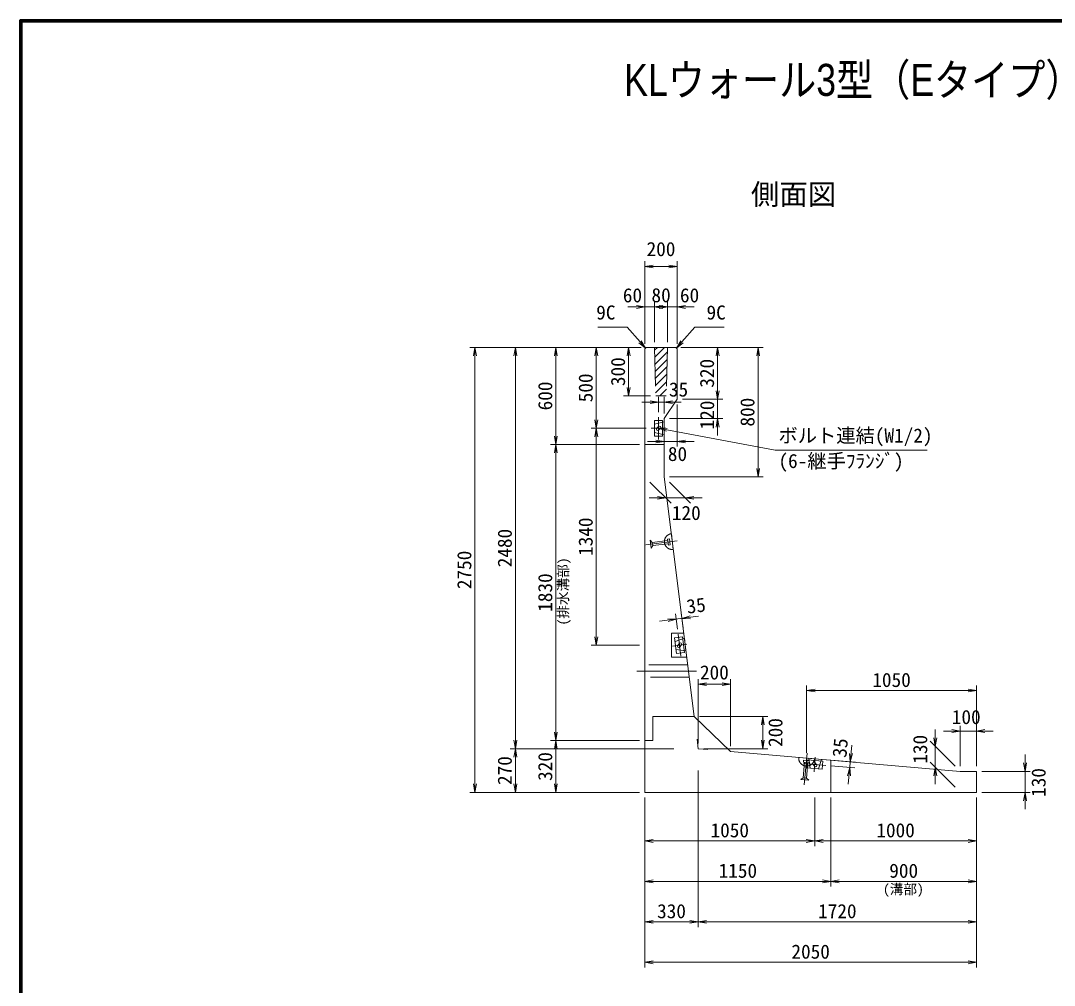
# Model space of a CAD drawing. Units: millimetres at full size, sheet at 1:40. Extents: x 141688 to 157488, y 10657 to 21690.
# Drawn here: x 141688 to 148076, y 15728 to 21690 of the extents above; entities that cross this region are included whole.
import ezdxf
from ezdxf.enums import TextEntityAlignment as Align

# ---------------------------------------------------------------- set-up
doc = ezdxf.new("R2010")
doc.units = ezdxf.units.MM
doc.header["$LTSCALE"] = 40
doc.linetypes.add('CHAIN', pattern=[18.5, 12, -1.5, 3.5, -1.5])
doc.linetypes.add('DASHED', pattern=[7.5, 6, -1.5])
for name, color, linetype, lineweight in [('01図枠', 1, 'Continuous', 70), ('中心', 6, 'CHAIN', 9), ('外形線', 7, 'Continuous', 13), ('寸法', 2, 'Continuous', 9), ('細線', 4, 'Continuous', 9)]:
    doc.layers.add(name, color=color, linetype=linetype, lineweight=lineweight)
doc.layers.add('文字', color=7, linetype='Continuous')
doc.styles.add('ＭＳ ゴシック', font='')
doc.styles.add('ＭＳ Ｐゴシック', font='')
doc.styles.get('ＭＳ ゴシック').set_extended_font_data('MS Gothic')
doc.styles.get('ＭＳ Ｐゴシック').set_extended_font_data('MS PGothic')

# ---------------------------------------------------------------- blocks, each defined once
blk = doc.blocks.new('open_arrow')
at = {"color": 0, "linetype": 'Continuous', "lineweight": -2}
blk.add_lwpolyline([(7.5, 1.25), (0, 0), (7.5, -1.25)], dxfattribs=at)

msp = doc.modelspace()

# ---------------------------------------------------------------- hatches: boundary and pattern name
at = {"layer": '細線'}
h = msp.add_hatch(dxfattribs=at)
h.set_pattern_fill('USER', color=256, style=0, pattern_type=2)
h.set_pattern_definition([(45, (19923.57, 14486.48), (-22.45064, 22.45064), [])])
h.paths.add_polyline_path([(145685.17, 19670.72), (145605.17, 19670.72), (145612.67, 19370.72), (145677.67, 19370.72)])

# ---------------------------------------------------------------- linework, layer by layer
at = {"layer": '01図枠'}
msp.add_lwpolyline([(141687.54, 10809.99), (157487.54, 10809.99), (157487.54, 21689.99), (141687.54, 21689.99)], close=True, dxfattribs=at)
at = {"layer": '中心'}
for p, q in [((145630.17, 19102.22), (145630.17, 19239.22)), ((145585.17, 19170.72), (145675.17, 19170.72)), ((145744.94, 18474.44), (145551.45, 18450.25)), ((145768.39, 17762.74), (145751.4, 17898.69)), ((145715.25, 17825.13), (145804.55, 17836.3)), ((145865.56, 17670.72), (145495.17, 17670.72)), ((146547.75, 17162.7), (146530.96, 16968.43)), ((146591.3, 17048.53), (146599.05, 17138.2)), ((146663.42, 17087.47), (146526.93, 17099.26))]:
    msp.add_line(p, q, dxfattribs=at)
at = {"layer": '外形線'}
for p, q in [((145554.17, 19670.72), (145545.17, 19661.72)), ((145545.17, 19661.72), (145545.17, 16920.72)), ((145554.17, 19670.72), (145736.17, 19670.72)), ((145736.17, 19670.72), (145745.17, 19661.72)), ((145745.17, 19661.72), (145745.17, 19350.72)), ((145665.17, 19230.72), (145745.17, 19350.72)), ((145665.17, 19230.72), (145665.17, 18870.72)), ((145665.17, 18870.72), (145850.17, 17390.72)), ((145850.17, 17390.72), (146075.17, 17173.43)), ((145867.73, 17250.27), (145875.17, 17190.72)), ((145875.17, 17190.72), (145934.96, 17185.55)), ((146075.17, 17173.43), (147495.17, 17050.72)), ((147595.17, 17050.72), (147495.17, 17050.72)), ((147595.17, 16920.72), (147595.17, 17050.72)), ((145545.17, 16920.72), (147595.17, 16920.72))]:
    msp.add_line(p, q, dxfattribs=at)
at = {"layer": '外形線', "linetype": 'DASHED'}
for p, q in [((145605.17, 19670.72), (145612.67, 19370.72)), ((145685.17, 19670.72), (145677.67, 19370.72)), ((145612.67, 19370.72), (145677.67, 19370.72))]:
    msp.add_line(p, q, dxfattribs=at)
at = {"layer": '寸法'}
for p, q in [((145545.17, 19693.72), (145545.17, 20202.72)), ((145745.17, 19693.72), (145745.17, 20202.72)), ((145545.17, 20170.72), (145745.17, 20170.72)), ((145545.17, 19693.72), (145545.17, 19952.72)), ((145605.17, 19702.72), (145605.17, 19952.72)), ((145605.17, 19702.72), (145605.17, 19952.72)), ((145685.17, 19702.72), (145685.17, 19952.72)), ((145685.17, 19702.72), (145685.17, 19952.72)), ((145745.17, 19693.72), (145745.17, 19952.72)), ((145709.17, 19920.72), (145441.17, 19920.72)), ((145849.17, 19920.72), (145581.17, 19920.72)), ((145709.17, 19920.72), (145581.17, 19920.72)), ((145522.17, 19670.72), (144463.17, 19670.72)), ((144495.17, 16920.72), (144495.17, 19670.72)), ((145522.17, 19670.72), (144713.17, 19670.72)), ((144745.17, 17190.72), (144745.17, 19670.72)), ((145522.17, 19670.72), (144963.17, 19670.72)), ((144995.17, 19670.72), (144995.17, 19070.72)), ((145522.17, 19670.72), (145213.17, 19670.72)), ((145245.17, 19670.72), (145245.17, 19170.72)), ((145522.17, 19670.72), (145413.17, 19670.72)), ((145445.17, 19670.72), (145445.17, 19370.72)), ((145768.17, 19670.72), (146277.17, 19670.72)), ((145768.17, 19670.72), (146027.17, 19670.72)), ((145995.17, 19670.72), (145995.17, 19350.72)), ((146245.17, 18870.72), (146245.17, 19670.72)), ((145995.17, 19454.72), (145995.17, 19126.72)), ((145580.67, 19370.72), (145413.17, 19370.72)), ((145630.17, 19271.22), (145630.17, 19364.91)), ((145665.17, 19262.72), (145665.17, 19364.91)), ((145769.17, 19332.91), (145526.17, 19332.91)), ((145745.17, 19318.72), (145745.17, 19057.64)), ((145777.17, 19350.72), (146027.17, 19350.72)), ((145777.17, 19350.72), (146027.17, 19350.72)), ((145697.17, 19230.72), (146027.17, 19230.72)), ((145553.17, 19170.72), (145213.17, 19170.72)), ((145553.17, 19170.72), (145213.17, 19170.72)), ((145245.17, 19170.72), (145245.17, 17830.72)), ((145665.17, 19198.72), (145665.17, 19057.64)), ((145513.17, 19070.72), (144963.17, 19070.72)), ((145513.17, 19070.72), (144963.17, 19070.72)), ((144995.17, 19070.72), (144995.17, 17240.72)), ((145561.17, 19089.64), (145849.17, 19089.64)), ((145697.17, 18870.72), (146277.17, 18870.72)), ((145577.17, 18838.72), (145707.29, 18708.6)), ((145697.17, 18838.72), (145827.29, 18708.6)), ((145899.29, 18740.6), (145571.29, 18740.6)), ((145747.43, 17930.44), (145735.81, 18023.42)), ((145781.83, 17937.47), (145770.54, 18027.76)), ((145636.58, 17978.77), (145877.71, 18008.91)), ((145513.17, 17830.72), (145213.17, 17830.72)), ((145875.17, 17222.72), (145875.17, 17621.17)), ((146075.17, 17589.17), (145875.17, 17589.17)), ((146075.17, 17205.43), (146075.17, 17621.17)), ((146545.17, 17164.81), (146545.17, 17581.84)), ((147595.17, 17082.72), (147595.17, 17581.84)), ((147595.17, 17549.84), (146545.17, 17549.84)), ((145882.17, 17390.72), (146306.24, 17390.72)), ((146274.24, 17390.72), (146274.24, 17190.72)), ((147495.17, 17082.72), (147495.17, 17331.84)), ((147595.17, 17082.72), (147595.17, 17331.84)), ((147340.71, 16971.17), (147340.71, 17309.17)), ((147699.17, 17299.84), (147391.17, 17299.84)), ((145724.98, 17190.72), (144713.17, 17190.72)), ((145724.98, 17190.72), (144713.17, 17190.72)), ((144745.17, 16920.72), (144745.17, 17190.72)), ((145513.17, 17240.72), (144963.17, 17240.72)), ((145513.17, 17240.72), (144963.17, 17240.72)), ((144995.17, 16920.72), (144995.17, 17240.72)), ((145907.17, 17190.72), (146306.24, 17190.72)), ((146823.91, 17213.11), (146802.98, 16971.02)), ((147463.17, 17082.72), (147308.71, 17237.17)), ((146669.92, 17122.03), (146846.83, 17106.75)), ((147895.17, 16816.72), (147895.17, 17154.72)), ((146695.3, 17084.71), (146843.82, 17071.88)), ((147463.17, 16952.72), (147308.71, 17107.17)), ((145875.17, 17056.17), (145875.17, 16088.72)), ((145875.17, 17056.17), (145875.17, 16088.72)), ((147627.17, 17050.72), (147927.17, 17050.72)), ((145513.17, 16920.72), (144463.17, 16920.72)), ((145513.17, 16920.72), (144713.17, 16920.72)), ((145513.17, 16920.72), (144963.17, 16920.72)), ((145545.17, 16888.72), (145545.17, 15838.72)), ((145545.17, 16888.72), (145545.17, 16088.72)), ((145545.17, 16888.72), (145545.17, 16338.72)), ((145545.17, 16888.72), (145545.17, 16588.72)), ((146595.17, 16888.72), (146595.17, 16588.72)), ((146595.17, 16888.72), (146595.17, 16588.72)), ((146695.17, 16888.72), (146695.17, 16338.72)), ((146695.17, 16888.72), (146695.17, 16338.72)), ((147595.17, 16888.72), (147595.17, 15838.72)), ((147595.17, 16888.72), (147595.17, 16088.72)), ((147595.17, 16888.72), (147595.17, 16588.72)), ((147595.17, 16888.72), (147595.17, 16338.72)), ((147627.17, 16920.72), (147927.17, 16920.72)), ((145545.17, 16620.72), (146595.17, 16620.72)), ((147595.17, 16620.72), (146595.17, 16620.72)), ((146695.17, 16370.72), (145545.17, 16370.72)), ((147595.17, 16370.72), (146695.17, 16370.72)), ((145545.17, 16120.72), (145875.17, 16120.72)), ((145875.17, 16120.72), (147595.17, 16120.72)), ((145545.17, 15870.72), (147595.17, 15870.72))]:
    msp.add_line(p, q, dxfattribs=at)
at = {"layer": '寸法', "color": 3, "linetype": 'DASHED'}
for p, q in [((145584.31, 18429.19), (145578.11, 18478.83)), ((145578.11, 18478.83), (145591.54, 18465.39)), ((145687.13, 18477.34), (145591.54, 18465.39)), ((145591.54, 18465.39), (145594.03, 18445.52)), ((145686.15, 18485.23), (145698.05, 18486.72)), ((145690.61, 18449.51), (145686.15, 18485.23)), ((145698.05, 18486.72), (145702.52, 18450.99)), ((145709.09, 18519.39), (145721.25, 18422.04)), ((145594.03, 18445.52), (145584.31, 18429.19)), ((145689.62, 18457.47), (145594.03, 18445.52)), ((145702.52, 18450.99), (145690.61, 18449.51)), ((146496.3, 17137.04), (146594.04, 17128.59)), ((146532.83, 17106.78), (146524.54, 17010.8)), ((146524.91, 17107.46), (146525.95, 17119.42)), ((146560.78, 17104.37), (146524.91, 17107.46)), ((146525.95, 17119.42), (146561.81, 17116.32)), ((146552.78, 17105.06), (146544.49, 17009.08)), ((146561.81, 17116.32), (146560.78, 17104.37)), ((146508.59, 17000.47), (146524.54, 17010.8)), ((146558.43, 16996.17), (146508.59, 17000.47)), ((146524.54, 17010.8), (146544.49, 17009.08)), ((146544.49, 17009.08), (146558.43, 16996.17))]:
    msp.add_line(p, q, dxfattribs=at)
at = {"layer": '寸法'}
for points in [[(145549.65, 19666.19), (145515.47, 19705.38), (145435.69, 19796.86), (145253.95, 19796.86)], [(145740.69, 19666.19), (145774.87, 19705.38), (145854.65, 19796.86), (146036.39, 19796.86)], [(145630.17, 19170.72), (145681.29, 19161.18), (146351.08, 19036.25), (147289.67, 19036.25)]]:
    msp.add_lwpolyline(points, dxfattribs=at)
at = {"layer": '寸法', "color": 3, "linetype": 'DASHED'}
for centre, start, end in [((145715.17, 18470.72), 97.12502, 277.12502), ((146545.17, 17132.81), 175.06078, 355.06078)]:
    msp.add_arc(centre, 49.05, start, end, dxfattribs=at)
at = {"layer": '細線'}
for p, q in [((145605.17, 19122.22), (145605.17, 19219.22)), ((145605.17, 19219.22), (145655.17, 19219.22)), ((145630.17, 19182.03), (145618.86, 19170.72)), ((145641.48, 19170.72), (145630.17, 19159.4)), ((145655.17, 19122.22), (145655.17, 19219.22)), ((145605.17, 19122.22), (145655.17, 19122.22)), ((145545.17, 19070.72), (145665.17, 19070.72)), ((145710.8, 17905.72), (145785.8, 17905.72)), ((145710.8, 17755.72), (145710.8, 17905.72)), ((145729.08, 17875.74), (145778.69, 17881.94)), ((145741.11, 17779.49), (145729.08, 17875.74)), ((145758.5, 17841.94), (145748.67, 17829.31)), ((145771.12, 17832.12), (145761.3, 17819.49)), ((145790.72, 17785.69), (145778.69, 17881.94)), ((145741.11, 17779.49), (145790.72, 17785.69)), ((145710.8, 17755.72), (145804.55, 17755.72)), ((145595.17, 17390.72), (145595.17, 17240.72)), ((145850.17, 17390.72), (145595.17, 17390.72)), ((145545.17, 17240.72), (145595.17, 17240.72)), ((146544.7, 17072.63), (146549, 17122.45)), ((146645.64, 17114.09), (146549, 17122.45)), ((146641.34, 17064.28), (146544.7, 17072.63)), ((146583.9, 17094.34), (146594.2, 17082.09)), ((146596.15, 17104.63), (146606.44, 17092.39)), ((146641.34, 17064.28), (146645.64, 17114.09)), ((146695.17, 16920.72), (146695.17, 17119.85))]:
    msp.add_line(p, q, dxfattribs=at)
at = {"layer": '細線', "linetype": 'DASHED'}
for p, q in [((145665.17, 19210.72), (145605.17, 19195.72)), ((145665.17, 19130.72), (145665.17, 19210.72)), ((145605.17, 19145.72), (145665.17, 19130.72)), ((145789.67, 17874.75), (145731.99, 17852.42)), ((145799.59, 17795.37), (145789.67, 17874.75)), ((145738.19, 17802.81), (145799.59, 17795.37)), ((145810.48, 17708.22), (145545.17, 17708.22)), ((145819.86, 17633.22), (145545.17, 17633.22)), ((146558.33, 17131.68), (146568.11, 17070.61)), ((146638.04, 17124.79), (146558.33, 17131.68)), ((146617.93, 17066.3), (146638.04, 17124.79))]:
    msp.add_line(p, q, dxfattribs=at)
at = {"layer": '細線'}
for centre, start, end in [((145624.51, 19165.06), 135, 315), ((145635.83, 19176.37), 315, 135), ((145754.99, 17824.4), 142.12502, 322.12502), ((145764.81, 17837.03), 322.12502, 142.12502), ((146590.02, 17099.49), 40.06078, 220.06078), ((146600.32, 17087.24), 220.06078, 40.06078)]:
    msp.add_arc(centre, 8, start, end, dxfattribs=at)

# ---------------------------------------------------------------- block references
at = {"layer": '寸法', "xscale": 6.93, "yscale": 6.93}
for p in [(145545.17, 20170.72), (145605.17, 19920.72), (145605.17, 19920.72), (145745.17, 19920.72), (145665.17, 19332.91), (145745.17, 19089.64), (145795.29, 18740.6), (145875.17, 17589.17), (146545.17, 17549.84), (147595.17, 17299.84), (145545.17, 16620.72), (146595.17, 16620.72), (145545.17, 16370.72), (146695.17, 16370.72), (145545.17, 16120.72), (145875.17, 16120.72), (145545.17, 15870.72)]:
    msp.add_blockref('open_arrow', p, dxfattribs=at)
for p, rotation in [((145745.17, 20170.72), 180), ((145545.17, 19920.72), 180), ((145685.17, 19920.72), 180), ((145685.17, 19920.72), 180), ((145549.65, 19666.19), 131.1), ((145740.69, 19666.19), 48.9), ((144495.17, 19670.72), 270), ((144745.17, 19670.72), 270), ((144995.17, 19670.72), 270), ((145245.17, 19670.72), 270), ((145445.17, 19670.72), 270), ((145995.17, 19670.72), 270), ((146245.17, 19670.72), 270), ((145445.17, 19370.72), 90), ((145995.17, 19350.72), 90), ((145995.17, 19350.72), 90), ((145630.17, 19332.91), 180), ((145995.17, 19230.72), 270), ((145245.17, 19170.72), 90), ((145245.17, 19170.72), 270), ((145630.17, 19170.72), 349.4), ((144995.17, 19070.72), 90), ((144995.17, 19070.72), 270), ((145665.17, 19089.64), 180), ((146245.17, 18870.72), 90), ((145675.29, 18740.6), 180), ((145739.78, 17991.67), 187.1), ((145774.51, 17996.01), 7.1), ((145245.17, 17830.72), 90), ((146075.17, 17589.17), 180), ((147595.17, 17549.84), 180), ((146274.24, 17390.72), 270), ((144995.17, 17240.72), 90), ((147340.71, 17205.17), 90), ((147495.17, 17299.84), 180), ((144745.17, 17190.72), 90), ((144745.17, 17190.72), 270), ((144995.17, 17240.72), 270), ((146274.24, 17190.72), 90), ((146814.95, 17109.5), 85.1), ((146811.94, 17074.63), 265.1), ((147340.71, 17075.17), 270), ((147895.17, 17050.72), 90), ((144495.17, 16920.72), 90), ((144745.17, 16920.72), 90), ((144995.17, 16920.72), 90), ((147895.17, 16920.72), 270), ((146595.17, 16620.72), 180), ((147595.17, 16620.72), 180), ((146695.17, 16370.72), 180), ((147595.17, 16370.72), 180), ((145875.17, 16120.72), 180), ((147595.17, 16120.72), 180), ((147595.17, 15870.72), 180)]:
    msp.add_blockref('open_arrow', p, dxfattribs=dict(at, rotation=rotation))

# ---------------------------------------------------------------- texts
at = {"layer": '寸法', "style": 'ＭＳ ゴシック'}
for s, p in [('200', (145645.17, 20278.72)), ('60', (145468.84, 19992.93)), ('80', (145645.76, 19993.51)), ('60', (145821.84, 19992.93)), ('35', (145753.67, 19410.86)), ('80', (145747.02, 19012.43)), ('120', (145801.52, 18647.95)), ('200', (145975.17, 17662.27)), ('1050', (147070.17, 17615.84)), ('100', (147531.69, 17386.5)), ('1050', (146070.17, 16686.72)), ('1000', (147095.17, 16686.72)), ('1150', (146120.17, 16436.72)), ('900', (147145.17, 16436.72)), ('330', (145710.17, 16186.72)), ('1720', (146735.17, 16186.72)), ('2050', (146570.17, 15936.72))]:
    msp.add_text(s, height=87.35, dxfattribs=at).set_placement(p, align=Align.MIDDLE_CENTER)
msp.add_text('9C', height=87.35, dxfattribs=at).set_placement((145363.69, 19816.86), align=Align.BOTTOM_RIGHT)
for s, p in [('9C', (145926.65, 19816.86)), ('ボルト連結(W1/2)', (146371.08, 19056.25))]:
    msp.add_text(s, height=87.35, dxfattribs=at).set_placement(p, align=Align.BOTTOM_LEFT)
for s, rotation, p in [('300', 90, (145379.17, 19520.72)), ('320', 90, (145929.17, 19510.72)), ('500', 90, (145179.17, 19420.72)), ('600', 90, (144929.17, 19370.72)), ('120', 90, (145930.03, 19253)), ('800', 90, (146179.17, 19270.72)), ('1340', 90, (145179.17, 18500.72)), ('2480', 90, (144679.17, 18430.72)), ('2750', 90, (144429.17, 18295.72)), ('1830', 90, (144929.17, 18155.72)), ('35', 7.125, (145862.09, 18075.83)), ('200', 90, (146352.16, 17290.72)), ('130', 90, (147246.92, 17187.17)), ('35', 85.061, (146752.26, 17195.97)), ('270', 90, (144679.17, 17055.72)), ('320', 90, (144929.17, 17080.72)), ('130', 90, (147978.61, 16982.02))]:
    msp.add_text(s, height=87.35, rotation=rotation, dxfattribs=at).set_placement(p, align=Align.MIDDLE_CENTER)
at = {"layer": '寸法', "color": 3, "style": 'ＭＳ ゴシック'}
msp.add_text('(6-継手ﾌﾗﾝｼﾞ)', height=87.35, dxfattribs=at).set_placement((146371.08, 19012.64), align=Align.TOP_LEFT)
msp.add_text('(排水溝部)', height=61.71, rotation=90, dxfattribs=at).set_placement((145089.81, 17952.09), align=Align.BOTTOM_LEFT)
msp.add_text('(溝部)', height=61.71, dxfattribs=at).set_placement((147017.34, 16273.15), align=Align.BOTTOM_LEFT)
at = {"layer": '文字', "style": 'ＭＳ Ｐゴシック', "width": 0.85}
msp.add_text(' KLウォール3型（Eタイプ）標準部構造図\u3000\u3000\u3000\u3000\u3000\u3000\u3000\u3000\u3000\u3000\u3000\u3000\u3000\u3000 \u3000\u3000\u3000\u3000', height=197.9, dxfattribs=at).set_placement((149587.54, 21165.77), align=Align.BOTTOM_CENTER)
at = {"layer": '文字', "style": 'ＭＳ Ｐゴシック'}
msp.add_text(' 側面図 ', height=128.7, dxfattribs=at).set_placement((146464.54, 20514.1), align=Align.BOTTOM_CENTER)

doc.saveas('drawing.dxf')
